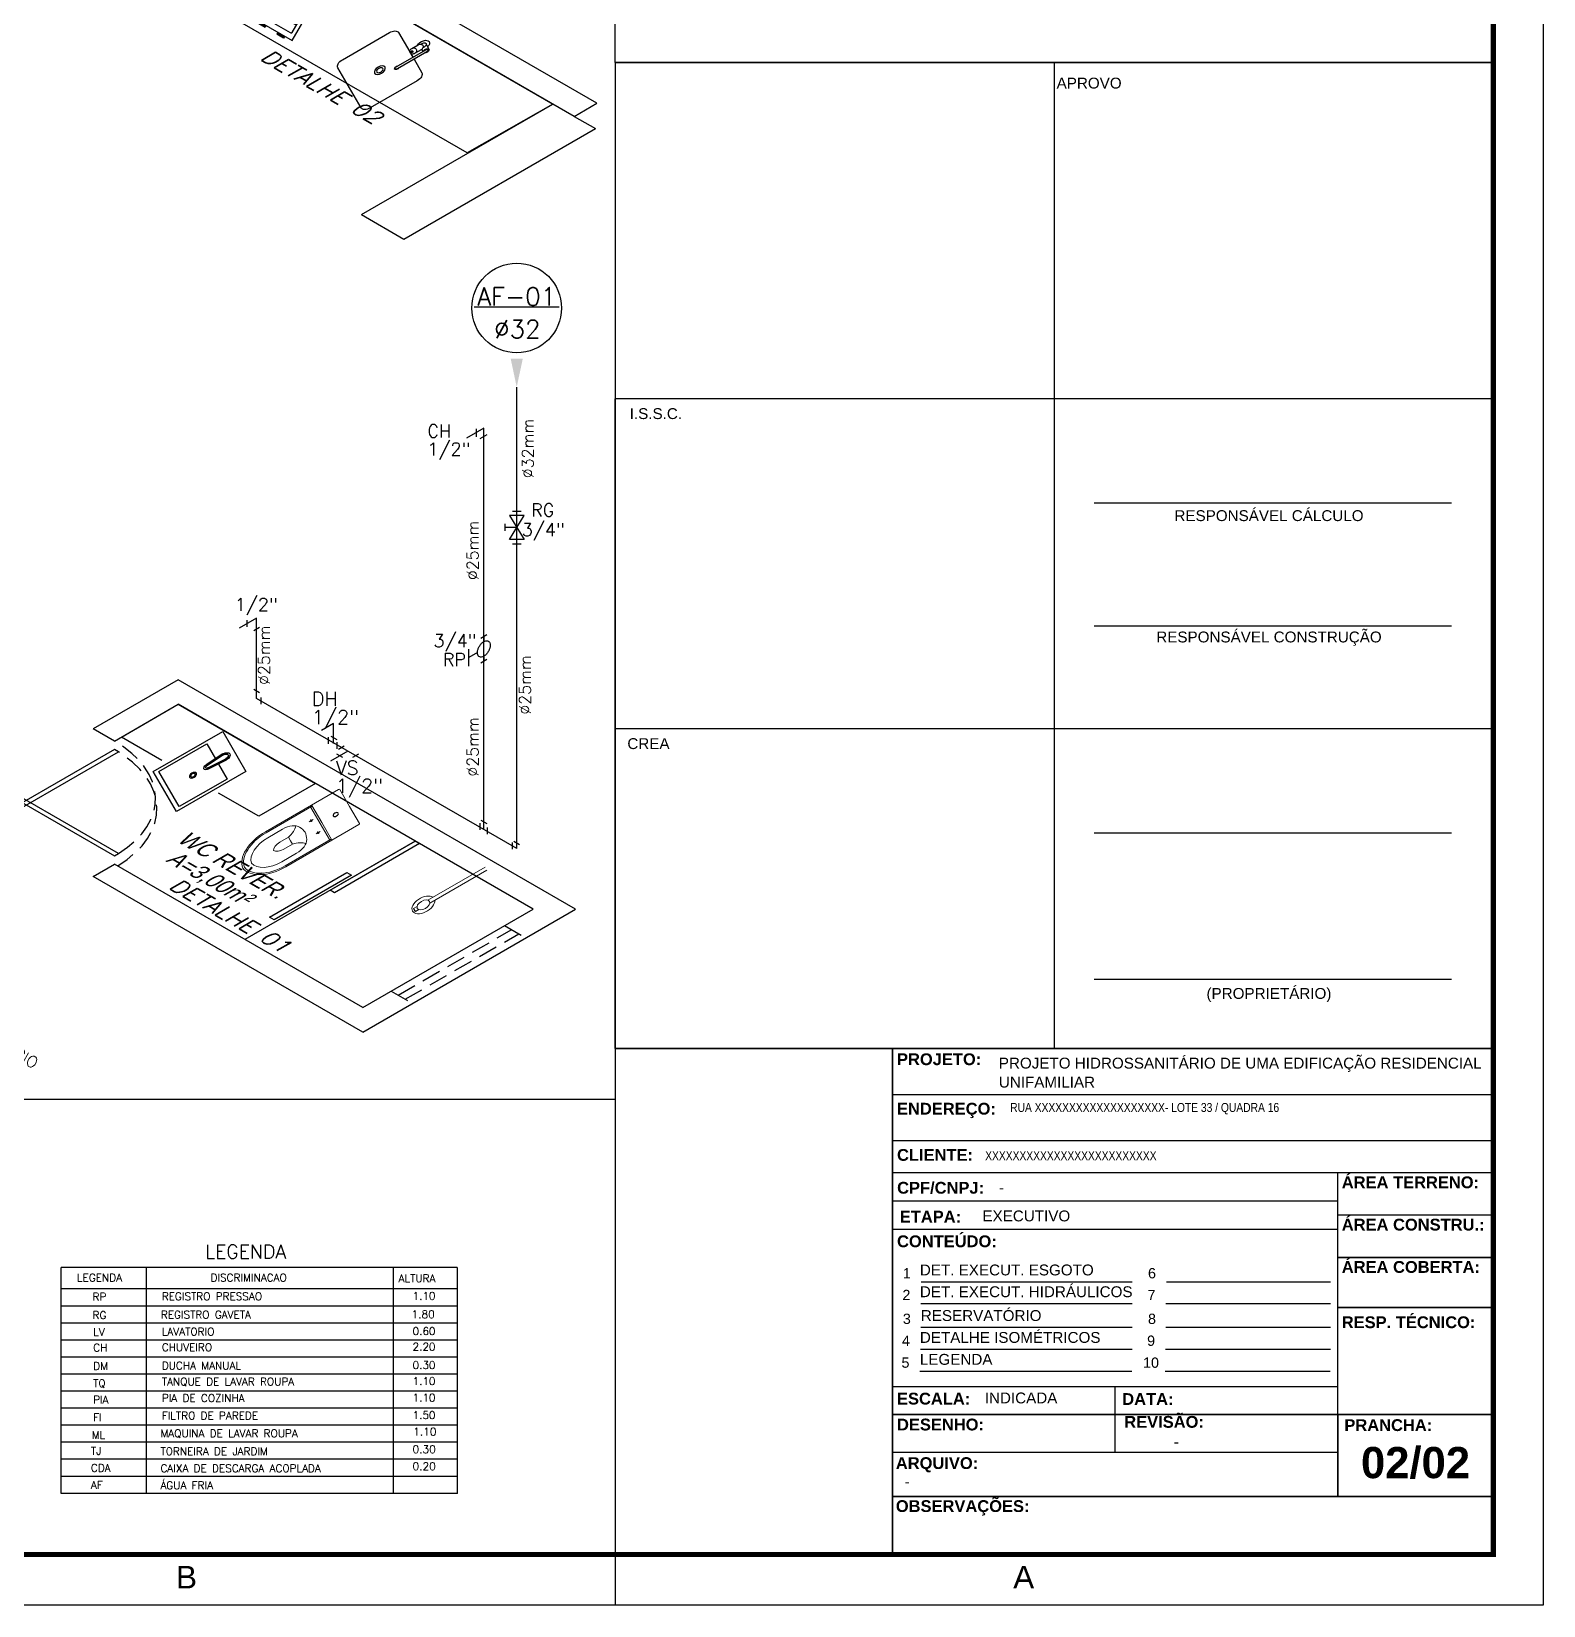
# Model space of a CAD drawing. Header units: millimetres. Extents: x 3923 to 4120, y 744 to 867.
# Drawn here: x 3976.99 to 4007.13, y 743.97 to 775.35 of the extents above; entities that cross this region are included whole.
import ezdxf
from ezdxf.enums import TextEntityAlignment as Align

# ---------------------------------------------------------------- set-up
doc = ezdxf.new("R2010")
doc.units = ezdxf.units.MM
doc.linetypes.add('CONTINU', pattern=[0])
doc.linetypes.add('HIDDEN2', pattern=[0.1875, 0.125, -0.0625])
for name, color, linetype in [('-HIDRO', 8, 'Continuous'), ('a-pem-m', 6, 'Continuous'), ('A-PEN-R', 1, 'Continuous'), ('A-PEN-Y', 2, 'Continuous'), ('AF', 5, 'Continuous'), ('CONEXAO_AG_FRIA', 2, 'Continuous'), ('CONEXÃO_HIDRÁULICA', 2, 'Continuous'), ('Diametro', 2, 'Continuous'), ('E-txt-g', 3, 'Continuous'), ("LINHA - PROJETU'S", 1, 'Continuous'), ('MOB', 251, 'Continuous'), ('P2', 1, 'Continuous'), ("PRANCHA - PROJETU'S", 7, 'Continuous'), ('Prumadas_L', 1, 'Continuous'), ('Prumadas_Q', 3, 'Continuous'), ('Prumadas_T', 2, 'Continuous'), ('TEXT', 2, 'Continuous'), ('TEXTO', 3, 'Continuous')]:
    doc.layers.add(name, color=color, linetype=linetype)
doc.layers.add('E-Lay-9', color=9, linetype='Continuous', lineweight=9)
doc.layers.add('E-Txt-W', color=7, linetype='Continuous', lineweight=20)
doc.styles.add('ARIAL', font='arial.ttf', dxfattribs={"height": 2})
doc.styles.add('F2', font='ARIALN.TTF')
doc.styles.add('HELVET', font='HELVET.SHX')
doc.styles.add('REG60', font='romans.shx', dxfattribs={"width": 0.8, "height": 0.15})
doc.styles.add('REG80', font='romans.shx', dxfattribs={"width": 0.8, "height": 0.2})
doc.styles.add('ROMANS', font='romans__.ttf', dxfattribs={"height": 0.1})

# ---------------------------------------------------------------- blocks, each defined once
blk = doc.blocks.new('ADFSGASDFG')
at = {"layer": "PRANCHA - PROJETU'S", "color": 1}
for p, q in [((360.678, 47.946), (360.678, 107.346)), ((276.578, 47.946), (360.678, 47.946))]:
    blk.add_line(p, q, dxfattribs=at)
at = {"layer": "PRANCHA - PROJETU'S", "color": 4, "const_width": 0.1}
blk.add_lwpolyline([(279.078, 106.346), (359.678, 106.346), (359.678, 48.946), (279.078, 48.946)], close=True, dxfattribs=at)
blk = doc.blocks.new('Fogão03_6')
at = {"layer": 'a-pem-m', "color": 8}
for p, q in [((-0.35, -0.65), (-0.35, 0)), ((-0.35, 0), (0.35, 0)), ((-0.35, 0), (0.35, 0)), ((-0.35, -0.65), (-0.35, 0)), ((-0.33, -0.59), (-0.33, -0.03)), ((-0.33, -0.59), (-0.33, -0.03)), ((-0.32, -0.02), (-0.1467, -0.02)), ((-0.32, -0.02), (-0.1467, -0.02)), ((-0.1367, -0.59), (-0.1367, -0.03)), ((-0.1367, -0.59), (-0.1367, -0.03)), ((-0.0967, -0.59), (-0.0967, -0.03)), ((-0.0967, -0.59), (-0.0967, -0.03)), ((-0.0867, -0.02), (0.0867, -0.02)), ((-0.0867, -0.02), (0.0867, -0.02)), ((0.0967, -0.59), (0.0967, -0.03)), ((0.0967, -0.59), (0.0967, -0.03)), ((0.1367, -0.59), (0.1367, -0.03)), ((0.1367, -0.59), (0.1367, -0.03)), ((0.1467, -0.02), (0.32, -0.02)), ((0.1467, -0.02), (0.32, -0.02)), ((0.33, -0.59), (0.33, -0.03)), ((0.33, -0.59), (0.33, -0.03)), ((0.35, -0.65), (0.35, 0)), ((0.35, -0.65), (0.35, 0)), ((-0.33, -0.1029), (-0.28, -0.1029)), ((-0.33, -0.1029), (-0.28, -0.1029)), ((-0.1867, -0.1029), (-0.1367, -0.1029)), ((-0.1867, -0.1029), (-0.1367, -0.1029)), ((-0.0967, -0.1029), (-0.0467, -0.1029)), ((-0.0967, -0.1029), (-0.0467, -0.1029)), ((0.0467, -0.1029), (0.0967, -0.1029)), ((0.0467, -0.1029), (0.0967, -0.1029)), ((0.1367, -0.1029), (0.1867, -0.1029)), ((0.1367, -0.1029), (0.1867, -0.1029)), ((0.28, -0.1029), (0.33, -0.1029)), ((0.28, -0.1029), (0.33, -0.1029)), ((-0.33, -0.1857), (-0.28, -0.1857)), ((-0.33, -0.1857), (-0.28, -0.1857)), ((-0.1867, -0.1857), (-0.1367, -0.1857)), ((-0.1867, -0.1857), (-0.1367, -0.1857)), ((-0.0967, -0.1857), (-0.0467, -0.1857)), ((-0.0967, -0.1857), (-0.0467, -0.1857)), ((0.0467, -0.1857), (0.0967, -0.1857)), ((0.0467, -0.1857), (0.0967, -0.1857)), ((0.1367, -0.1857), (0.1867, -0.1857)), ((0.1367, -0.1857), (0.1867, -0.1857)), ((0.28, -0.1857), (0.33, -0.1857)), ((0.28, -0.1857), (0.33, -0.1857)), ((-0.33, -0.2686), (-0.1367, -0.2686)), ((-0.33, -0.2686), (-0.1367, -0.2686)), ((-0.0967, -0.2686), (0.0967, -0.2686)), ((-0.0967, -0.2686), (0.0967, -0.2686)), ((0.1367, -0.2686), (0.33, -0.2686)), ((0.1367, -0.2686), (0.33, -0.2686)), ((-0.33, -0.3514), (-0.1367, -0.3514)), ((-0.33, -0.3514), (-0.1367, -0.3514)), ((-0.0967, -0.3514), (0.0967, -0.3514)), ((-0.0967, -0.3514), (0.0967, -0.3514)), ((0.1367, -0.3514), (0.33, -0.3514)), ((0.1367, -0.3514), (0.33, -0.3514)), ((-0.33, -0.4343), (-0.28, -0.4343)), ((-0.33, -0.4343), (-0.28, -0.4343)), ((-0.1867, -0.4343), (-0.1367, -0.4343)), ((-0.1867, -0.4343), (-0.1367, -0.4343)), ((-0.0967, -0.4343), (-0.0467, -0.4343)), ((-0.0967, -0.4343), (-0.0467, -0.4343)), ((0.0467, -0.4343), (0.0967, -0.4343)), ((0.0467, -0.4343), (0.0967, -0.4343)), ((0.1367, -0.4343), (0.1867, -0.4343)), ((0.1367, -0.4343), (0.1867, -0.4343)), ((0.28, -0.4343), (0.33, -0.4343)), ((0.28, -0.4343), (0.33, -0.4343)), ((-0.33, -0.5171), (-0.28, -0.5171)), ((-0.33, -0.5171), (-0.28, -0.5171)), ((-0.1867, -0.5171), (-0.1367, -0.5171)), ((-0.1867, -0.5171), (-0.1367, -0.5171)), ((-0.0967, -0.5171), (-0.0467, -0.5171)), ((-0.0967, -0.5171), (-0.0467, -0.5171)), ((0.0467, -0.5171), (0.0967, -0.5171)), ((0.0467, -0.5171), (0.0967, -0.5171)), ((0.1367, -0.5171), (0.1867, -0.5171)), ((0.1367, -0.5171), (0.1867, -0.5171)), ((0.28, -0.5171), (0.33, -0.5171)), ((0.28, -0.5171), (0.33, -0.5171)), ((-0.32, -0.6), (-0.1467, -0.6)), ((-0.32, -0.6), (-0.1467, -0.6)), ((-0.0867, -0.6), (0.0867, -0.6)), ((-0.0867, -0.6), (0.0867, -0.6)), ((0.1467, -0.6), (0.32, -0.6)), ((0.1467, -0.6), (0.32, -0.6)), ((-0.35, -0.65), (0.35, -0.65)), ((-0.35, -0.65), (0.35, -0.65)), ((-0.3068, -0.65), (-0.3068, -0.67)), ((-0.3068, -0.65), (-0.3068, -0.67)), ((-0.2669, -0.66), (-0.3068, -0.66)), ((-0.2669, -0.66), (-0.3068, -0.66)), ((-0.2669, -0.67), (-0.3068, -0.67)), ((-0.2669, -0.67), (-0.3068, -0.67)), ((-0.2669, -0.65), (-0.2669, -0.67)), ((-0.2669, -0.65), (-0.2669, -0.67)), ((-0.1998, -0.65), (-0.1998, -0.67)), ((-0.1998, -0.65), (-0.1998, -0.67)), ((-0.1599, -0.66), (-0.1998, -0.66)), ((-0.1599, -0.66), (-0.1998, -0.66)), ((-0.1599, -0.67), (-0.1998, -0.67)), ((-0.1599, -0.67), (-0.1998, -0.67)), ((-0.1599, -0.65), (-0.1599, -0.67)), ((-0.1599, -0.65), (-0.1599, -0.67)), ((-0.0734, -0.65), (-0.0734, -0.67)), ((-0.0734, -0.65), (-0.0734, -0.67)), ((-0.0335, -0.66), (-0.0734, -0.66)), ((-0.0335, -0.66), (-0.0734, -0.66)), ((-0.0335, -0.67), (-0.0734, -0.67)), ((-0.0335, -0.67), (-0.0734, -0.67)), ((-0.0335, -0.65), (-0.0335, -0.67)), ((-0.0335, -0.65), (-0.0335, -0.67)), ((0.0335, -0.65), (0.0335, -0.67)), ((0.0335, -0.65), (0.0335, -0.67)), ((0.0734, -0.66), (0.0335, -0.66)), ((0.0734, -0.66), (0.0335, -0.66)), ((0.0734, -0.67), (0.0335, -0.67)), ((0.0734, -0.67), (0.0335, -0.67)), ((0.0734, -0.65), (0.0734, -0.67)), ((0.0734, -0.65), (0.0734, -0.67)), ((0.1599, -0.65), (0.1599, -0.67)), ((0.1599, -0.65), (0.1599, -0.67)), ((0.1998, -0.66), (0.1599, -0.66)), ((0.1998, -0.66), (0.1599, -0.66)), ((0.1998, -0.67), (0.1599, -0.67)), ((0.1998, -0.67), (0.1599, -0.67)), ((0.1998, -0.65), (0.1998, -0.67)), ((0.1998, -0.65), (0.1998, -0.67)), ((0.2669, -0.65), (0.2669, -0.67)), ((0.2669, -0.65), (0.2669, -0.67)), ((0.3067, -0.66), (0.2669, -0.66)), ((0.3067, -0.66), (0.2669, -0.66)), ((0.3067, -0.67), (0.2669, -0.67)), ((0.3067, -0.67), (0.2669, -0.67)), ((0.3067, -0.65), (0.3067, -0.67)), ((0.3067, -0.65), (0.3067, -0.67))]:
    blk.add_line(p, q, dxfattribs=at)
for centre, radius in [((-0.2333, -0.1443), 0.0341), ((-0.2333, -0.1443), 0.0341), ((-0.2333, -0.1443), 0.02), ((-0.2333, -0.1443), 0.02), ((0, -0.1443), 0.0341), ((0, -0.1443), 0.0341), ((0, -0.1443), 0.02), ((0, -0.1443), 0.02), ((0.2333, -0.1443), 0.0341), ((0.2333, -0.1443), 0.0341), ((0.2333, -0.1443), 0.02), ((0.2333, -0.1443), 0.02), ((-0.2333, -0.4757), 0.0341), ((-0.2333, -0.4757), 0.0341), ((-0.2333, -0.4757), 0.02), ((-0.2333, -0.4757), 0.02), ((0, -0.4757), 0.0341), ((0, -0.4757), 0.0341), ((0, -0.4757), 0.02), ((0, -0.4757), 0.02), ((0.2333, -0.4757), 0.0341), ((0.2333, -0.4757), 0.0341), ((0.2333, -0.4757), 0.02), ((0.2333, -0.4757), 0.02)]:
    blk.add_circle(centre, radius, dxfattribs=at)
for centre, start, end in [((-0.32, -0.03), 89.99946, 179.99964), ((-0.32, -0.03), 89.99946, 179.99964), ((-0.1467, -0.03), 359.99964, 89.99946), ((-0.1467, -0.03), 359.99964, 89.99946), ((-0.0867, -0.03), 89.99946, 179.99964), ((-0.0867, -0.03), 89.99946, 179.99964), ((0.0867, -0.03), 359.99964, 89.99946), ((0.0867, -0.03), 359.99964, 89.99946), ((0.1467, -0.03), 89.99946, 179.99964), ((0.1467, -0.03), 89.99946, 179.99964), ((0.32, -0.03), 359.99964, 89.99946), ((0.32, -0.03), 359.99964, 89.99946), ((-0.32, -0.59), 179.99964, 269.99946), ((-0.32, -0.59), 179.99964, 269.99946), ((-0.1467, -0.59), 269.99946, 359.99964), ((-0.1467, -0.59), 269.99946, 359.99964), ((-0.0867, -0.59), 179.99964, 269.99946), ((-0.0867, -0.59), 179.99964, 269.99946), ((0.0867, -0.59), 269.99946, 359.99964), ((0.0867, -0.59), 269.99946, 359.99964), ((0.1467, -0.59), 179.99964, 269.99946), ((0.1467, -0.59), 179.99964, 269.99946), ((0.32, -0.59), 269.99946, 359.99964), ((0.32, -0.59), 269.99946, 359.99964)]:
    blk.add_arc(centre, 0.01, start, end, dxfattribs=at)
blk = doc.blocks.new('Cuba coz')
at = {"color": 8}
blk.add_line((7.5, -4.5), (7.5, -2.41), dxfattribs=at)
for points in [[(13.41, -6.5), (13.41, -20, 0.414214), (17.41, -24), (44.41, -24, 0.414214), (48.41, -20), (48.41, 20, 0.414214), (44.41, 24), (17.41, 24, 0.414214), (13.41, 20), (13.41, 0.74)], [(6.7, 1.75), (6, 1.75, 0.546464), (4.41, -0.73, -0.10784), (4.5, -1.15), (4.5, -5.5)], [(11.72, 2.5), (7.96, 2.5, 0.133256), (7.32, 2.33, 0.106756), (6.71, 1.77, 0.082828), (6.34, 0.99, 0.071352), (6.19, 0, 0.071352), (6.34, -0.99, 0.082828), (6.71, -1.77, 0.106756), (7.32, -2.33, 0.133256), (7.96, -2.5), (11.72, -2.5)], [(4.41, -0.73, 0.293273), (6, -1.75), (6.7, -1.75)], [(13.41, -1), (13.41, -4.5, 0.414214)]]:
    blk.add_lwpolyline(points, format="xyb", dxfattribs=at)
for points in [[(11.72, -2.5, 0.133256), (12.36, -2.33, 0.106756), (12.97, -1.77, 0.082828), (13.35, -0.99, 0.071352), (13.49, 0, 0.071352), (13.35, 0.99, 0.082828), (12.97, 1.77, 0.106756), (12.36, 2.33, 0.133256), (11.72, 2.5, 0.133256), (11.08, 2.33, 0.106756), (10.47, 1.77, 0.082828), (10.1, 0.99, 0.071352), (9.95, 0, 0.071352), (10.1, -0.99, 0.082828), (10.47, -1.77, 0.106756), (11.08, -2.33, 0.133256)], [(12.47, 0.75, 0.133256), (12.28, 0.7, 0.106756), (12.1, 0.53, 0.082828), (11.98, 0.3, 0.071352), (11.94, 0, 0.071352), (11.98, -0.3, 0.082828), (12.1, -0.53, 0.106756), (12.28, -0.7, 0.133256), (12.47, -0.75, 0.133256), (12.66, -0.7, 0.106756), (12.85, -0.53, 0.082828), (12.96, -0.3, 0.071352), (13, 0, 0.071352), (12.96, 0.3, 0.082828), (12.85, 0.53, 0.106756), (12.66, 0.7, 0.133256)], [(6, -6.5), (23, -6.5, 1), (23, -4.5), (6, -4.5, 1)]]:
    blk.add_lwpolyline(points, format="xyb", close=True, dxfattribs=at)
for radius in [3, 1.75]:
    blk.add_circle((30.91, 0), radius, dxfattribs=at)
for centre, radius, start, end in [((6, 0), 3.5, 45.58469, 244.62307), ((6, -5.5), 1.5, 41.81031, 318.18969), ((6, 0), 3.5, 295.37693, 314.41531), ((23, -5.5), 1.25, 233.1301, 126.8699)]:
    blk.add_arc(centre, radius, start, end, dxfattribs=at)
blk = doc.blocks.new('cozinha')
at = {"layer": '-HIDRO', "linetype": 'Continuous'}
for p, q in [((-1.3625, 0.3774), (-0.4377, 1.3021)), ((1.4361, -0.5717), (-0.4377, 1.3021)), ((-1.2564, 0.2713), (-0.4448, 1.0829)), ((1.323, -0.6849), (-0.4448, 1.0829)), ((0.2623, -1.5334), (1.2169, -0.5788)), ((1.323, -0.6849), (1.4361, -0.5717)), ((1.323, -0.6849), (1.429, -0.7909)), ((0.4744, -1.7455), (1.429, -0.7909)), ((0.2623, -1.5334), (0.4744, -1.7455))]:
    blk.add_line(p, q, dxfattribs=at)
at = {"layer": '-HIDRO', "linetype": 'CONTINU'}
blk.add_lwpolyline([(0.7901, -1.0005), (-0.3741, 0.1637), (0.0502, 0.5879), (1.2169, -0.5788)], close=True, dxfattribs=at)
at = {"layer": '-HIDRO', "linetype": 'Continuous', "rotation": 315}
blk.add_blockref('Fogão03_6', (-0.1973, 0.8354), dxfattribs=at)
at = {"layer": '-HIDRO', "xscale": -0.01000000000021828, "yscale": 0.01000000000021828, "zscale": 0.01, "rotation": 45}
blk.add_blockref('Cuba coz', (0.6219, -0.0193, -6.3346), dxfattribs=at)
at = {"layer": 'Diametro', "style": 'ROMANS'}
blk.add_text('DETALHE 02', height=0.1, rotation=315.15393, dxfattribs=at).set_placement((0.0378, -0.4747), align=Align.CENTER)
blk = doc.blocks.new('TXT-AMB75')
at = {"layer": 'E-txt-g', "style": 'REG80', "width": 0.8, "flags": 8}
blk.add_attdef('TXT', text='', height=0.2, dxfattribs=at).set_placement((0.005, 0.296), align=Align.CENTER)
at = {"layer": 'E-Txt-W', "style": 'REG60', "width": 0.8, "flags": 8}
blk.add_attdef('TXT', text='', height=0.15, dxfattribs=at).set_placement((0.005, 0.027), align=Align.CENTER)
blk = doc.blocks.new('vaso-s')
at = {"color": 8}
for start, end in [(0, 180), (180, 0)]:
    blk.add_arc((0.08, 0), 0.0143, start, end, dxfattribs=at)
at = {"layer": 'E-Lay-9', "color": 8}
for p, q in [((0, 0.17), (0, 0)), ((0.4256, 0.175), (0.005, 0.175)), ((0.16, 0.17), (0.16, 0.17)), ((0.16, 0.17), (0.16, 0)), ((0.4256, 0.165), (0.165, 0.165)), ((0.17, 0), (0.17, 0.16)), ((0.4306, 0.12), (0.3459, 0.12)), ((0.2134, 0.06), (0.1891, 0.06)), ((0.2013, 0.0479), (0.2013, 0.0722)), ((0.3406, 0.035), (0.3406, 0)), ((0.3906, 0.035), (0.3406, 0.035)), ((0, -0.17), (0, 0)), ((0.16, -0.17), (0.16, 0)), ((0.17, 0), (0.17, -0.1601)), ((0.2134, -0.06), (0.1891, -0.06)), ((0.2013, -0.0479), (0.2013, -0.0722)), ((0.3406, -0.035), (0.3406, 0)), ((0.3906, -0.035), (0.3406, -0.035)), ((0.4306, -0.12), (0.3459, -0.12)), ((0.4256, -0.175), (0.005, -0.175)), ((0.16, -0.17), (0.16, -0.17)), ((0.4256, -0.165), (0.165, -0.165))]:
    blk.add_line(p, q, dxfattribs=at)
for centre in [(0.2013, 0.06), (0.2013, -0.06)]:
    blk.add_circle(centre, 0.005, dxfattribs=at)
for centre, radius, start, end in [((0.005, 0.17), 0.005, 90, 180), ((0.155, 0.17), 0.005, 0, 90), ((0.165, 0.17), 0.00495, 180, 270), ((0.165, 0.16), 0.00495, 0, 90), ((0.4256, -0.015), 0.19, 4.52806, 90), ((0.4256, -0.015), 0.18, 4.78019, 90), ((0.3459, 0.0375), 0.0825, 90, 163.03545), ((0.3754, 0.1358), 0.1066, 206.93947, 250.96472), ((0.4306, -0.015), 0.135, 6.37937, 90), ((0.518, -0.015), 0.2624, 163.03545, 176.7233), ((0.3906, -0.015), 0.05, 17.4576, 90), ((0.518, 0.015), 0.2624, 183.2767, 196.96455), ((0.3459, -0.0375), 0.0825, 196.96455, 270), ((0.3754, -0.1358), 0.1066, 109.03528, 153.06053), ((0.3906, 0.015), 0.05, 270, 342.5424), ((0.4256, 0.015), 0.19, 270, 355.47194), ((0.4256, 0.015), 0.18, 270, 355.21981), ((0.4306, 0.015), 0.135, 270, 353.62063), ((0.005, -0.17), 0.005, 180, 270), ((0.155, -0.17), 0.005, 270, 0), ((0.165, -0.17), 0.00495, 90, 180), ((0.165, -0.1601), 0.00495, 270, 0)]:
    blk.add_arc(centre, radius, start, end, dxfattribs=at)
blk = doc.blocks.new('Chuveiro')
at = {"layer": 'E-Lay-9', "color": 8}
for p, q in [((-0.0311, 0.0156), (-0.3604, 0.0156)), ((0.0509, 0.0156), (0.0311, 0.0156)), ((0.0509, 0.0156), (0.0509, -0.0156)), ((-0.0311, -0.0156), (-0.3604, -0.0156)), ((0.0509, -0.0156), (0.0311, -0.0156))]:
    blk.add_line(p, q, dxfattribs=at)
blk.add_circle((0, 0), 0.0348, dxfattribs=at)
for centre, radius, start, end in [((0, 0), 0.0624, 194.4775, 165.5225), ((0.0093, 0), 0.0444, 339.42663, 20.57337)]:
    blk.add_arc(centre, radius, start, end, dxfattribs=at)
blk = doc.blocks.new('CUBA QUADRADA-flat-4-flat-1')
at = {"layer": 'MOB'}
blk.add_lwpolyline([(0, -0.2), (0.4, -0.2), (0.4, 0.2), (0, 0.2)], close=True, dxfattribs=at)
blk.add_lwpolyline([(0.1, -0.0255), (0.1, -0.175), (0.375, -0.175), (0.375, 0.175), (0.1, 0.175), (0.1, 0.0255)], dxfattribs=at)
for points in [[(0.155, -0.02), (0.055, -0.03, -1), (0.055, 0.03), (0.155, 0.02, -1)], [(0.155, -0.01), (0.055, -0.02, -1), (0.055, 0.02), (0.155, 0.01, -1)]]:
    blk.add_lwpolyline(points, format="xyb", close=True, dxfattribs=at)
for radius in [0.02, 0.0125]:
    blk.add_circle((0.2375, 0), radius, dxfattribs=at)
blk = doc.blocks.new('WC REVERSIVEL')
at = {"layer": '-HIDRO', "linetype": 'Continuous'}
for p, q in [((-0.7092, 1.6476), (-1.1335, 1.2234)), ((1.2707, -0.3323), (-0.7092, 1.6476)), ((-1.0274, 1.1173), (-0.7092, 1.4355)), ((1.0586, -0.3323), (-0.7092, 1.4355)), ((-1.0274, 1.1173), (-1.1335, 1.2234)), ((-1.6284, 0.7284), (-1.7696, 0.5867)), ((-1.5224, 0.6223), (-1.6284, 0.7284)), ((-1.6284, 0.4456), (-1.7696, 0.5867)), ((-1.6284, 0.4456), (-1.5224, 0.5516)), ((-1.5577, 0.587), (-1.5224, 0.6223)), ((-1.5577, 0.587), (-1.5224, 0.6223)), ((-1.5224, 0.5516), (-1.5577, 0.587)), ((-1.1335, -0.0494), (-1.0274, 0.0567)), ((-1.1335, -0.0494), (-1.0274, 0.0567)), ((0.21, -1.1808), (-1.0274, 0.0567)), ((0.21, -1.3929), (-1.1335, -0.0494)), ((0.21, -1.1808), (1.0586, -0.3323)), ((0.21, -1.3929), (1.2707, -0.3323))]:
    blk.add_line(p, q, dxfattribs=at)
at = {"layer": '-HIDRO'}
blk.add_line((0.4717, 0.2546), (-0.3769, -0.5939), dxfattribs=at)
at = {"layer": '-HIDRO', "linetype": 'HIDDEN2'}
for p, q in [((0.3868, -1.0747), (0.9525, -0.509)), ((0.4222, -1.1101), (0.9878, -0.5444)), ((0.9171, -0.4737), (1.0232, -0.5797)), ((0.3514, -1.0394), (0.4575, -1.1454))]:
    blk.add_line(p, q, dxfattribs=at)
at = {"layer": '-HIDRO'}
blk.add_lwpolyline([(-0.7907, 0.9513), (-0.9921, 1.1527), (-0.7092, 1.4355), (-0.0253, 0.7516), (-0.3082, 0.4688), (-0.5079, 0.6685)], dxfattribs=at)
for points in [[(-1.5224, 0.5516), (-1.5012, 0.5304), (-1.0062, 1.0254), (-1.0274, 1.0466)], [(-1.5224, 0.6223), (-1.0274, 0.1274), (-1.0062, 0.1486), (-1.5012, 0.6436)], [(0.4717, 0.2546), (0.4933, 0.233), (0.0691, -0.1913), (0.0474, -0.1696)], [(0.1305, -0.0169), (0.1535, -0.0399), (-0.2321, -0.4255), (-0.2551, -0.4026)]]:
    blk.add_lwpolyline(points, close=True, dxfattribs=at)
at = {"layer": '-HIDRO', "linetype": 'HIDDEN2'}
for centre, radius, start in [((-1.5229, 0.6219), 0.7007, 317.5089), ((-1.539, 0.535), 0.7235, 316.85774)]:
    blk.add_arc(centre, radius, start, 45, dxfattribs=at)
at = {"layer": '-HIDRO', "xscale": -1, "rotation": 45}
blk.add_blockref('CUBA QUADRADA-flat-4-flat-1', (-0.4301, 1.0291), dxfattribs=at)
at = {"layer": '-HIDRO', "rotation": 225}
for name, p in [('vaso-s', (0.1447, 0.5534)), ('Chuveiro', (0.5121, -0.2955))]:
    blk.add_blockref(name, p, dxfattribs=at)
at = {"layer": '-HIDRO'}
ref = blk.add_blockref('TXT-AMB75', (-0.6239, -0.1483), dxfattribs=dict(at, xscale=0.7290000000000001, yscale=0.7290000000000001, zscale=0.7290000000000001, rotation=315))
ref.add_attrib('TXT', 'WC REVER.', dxfattribs={"layer": 'E-txt-g', "color": 2, "height": 0.11, "rotation": 315, "style": 'F2'}).set_placement((-0.4682, 0.0017), align=Align.CENTER)
ref.add_attrib('TXT', 'A=3,00m²', dxfattribs={"layer": 'E-Txt-W', "height": 0.11, "rotation": 315, "style": 'F2'}).set_placement((-0.581, -0.1111), align=Align.CENTER)
at = {"layer": 'Diametro', "style": 'ROMANS'}
blk.add_text('DETALHE 01', height=0.1, rotation=315.15393, dxfattribs=at).set_placement((-0.476, -0.433), align=Align.CENTER)
blk = doc.blocks.new('*U844', base_point=(2541.5, 289.3))
for p, q in [((2535.8, 298.7), (2547.3, 280)), ((2535.8, 280), (2547.3, 298.7)), ((2547.3, 298.7), (2535.8, 298.7)), ((2538.2, 302), (2544.9, 302)), ((2541.5, 289.3), (2532.6, 289.3)), ((2547.3, 280), (2535.8, 280)), ((2538.2, 276.7), (2544.9, 276.7))]:
    blk.add_line(p, q)
at = {"linetype": 'Continuous'}
blk.add_line((2532.6, 286.6), (2532.6, 292.1), dxfattribs=at)
blk = doc.blocks.new('*U845', base_point=(2541.5, 283.9))
for p, q in [((2535.4, 277.1), (2535.4, 283.8)), ((2538.6, 275.6), (2544.4, 278.9))]:
    blk.add_line(p, q)
blk = doc.blocks.new('ADH_CXI_RG_A')
for p, q in [((0.0195, 0.0667), (-0.0195, 0.0892)), ((0, 0.078), (0, 0.046)), ((-0.0195, -0.0667), (0.0195, -0.0892)), ((0, -0.046), (0, -0.078)), ((0.0398, -0.023), (0.0937, -0.0541)), ((0.0937, -0.1066), (0.0937, -0.0016))]:
    blk.add_line(p, q)
blk.add_lwpolyline([(0.0398, -0.023, 0.064782), (0.0374, -0.0059, 0.052885), (0.0305, 0.0119, 0.05077), (0.0199, 0.0283, 0.057376), (0.0069, 0.0413, 0.075912), (-0.0069, 0.0493, 0.111921), (-0.0199, 0.0513, 0.1493), (-0.0305, 0.0472, 0.133827), (-0.0374, 0.0373, 0.091621), (-0.0398, 0.023, 0.064782), (-0.0374, 0.0059, 0.052885), (-0.0305, -0.0119, 0.05077), (-0.0199, -0.0283, 0.057376), (-0.0069, -0.0413, 0.075912), (0.0069, -0.0493, 0.111921), (0.0199, -0.0513, 0.1493), (0.0305, -0.0472, 0.133827), (0.0374, -0.0373, 0.091621), (0.0398, -0.023)], format="xyb", close=True)

msp = doc.modelspace()

# ---------------------------------------------------------------- linework, layer by layer
at = {"color": 4}
msp.add_line((4006.129, 754.87), (4006.129, 774.604), dxfattribs=at)
for p, q in [((3977.586, 746.205), (3977.586, 750.706)), ((3985.48, 750.706), (3977.586, 750.706)), ((3979.284, 746.205), (3979.284, 750.706)), ((3984.205, 746.205), (3984.205, 750.706)), ((3985.482, 746.205), (3985.482, 750.706)), ((3985.48, 750.281), (3977.586, 750.281)), ((3985.48, 749.941), (3977.586, 749.941)), ((3985.48, 749.602), (3977.586, 749.602)), ((3985.48, 749.262), (3977.586, 749.262)), ((3984.503, 749.262), (3977.586, 749.262)), ((3985.48, 748.923), (3977.586, 748.923)), ((3985.48, 748.583), (3977.586, 748.583)), ((3985.48, 748.243), (3977.586, 748.243)), ((3985.464, 747.904), (3977.586, 747.904)), ((3985.48, 747.564), (3977.586, 747.564)), ((3985.48, 747.224), (3977.586, 747.224)), ((3985.482, 746.885), (3977.586, 746.885)), ((3985.482, 746.545), (3977.586, 746.545)), ((3985.482, 746.205), (3977.586, 746.205))]:
    msp.add_line(p, q)
at = {"layer": 'A-PEN-R'}
for p, q in [((3988.629, 774.728), (3988.629, 802.386)), ((3938.444, 754.064), (3988.629, 754.064))]:
    msp.add_line(p, q, dxfattribs=at)
at = {"layer": 'A-PEN-Y'}
for p, q in [((3989.38, 774.728), (4006.129, 774.728)), ((3981.422, 762.238), (3981.538, 762.171)), ((3981.562, 762.071), (3981.562, 761.938)), ((3982.905, 761.281), (3982.905, 761.148)), ((3982.96, 761.3), (3983.076, 761.233)), ((3983.082, 761.179), (3983.082, 761.045)), ((3983.196, 760.877), (3983.081, 760.944)), ((3983.113, 761.043), (3983.228, 761.109)), ((3983.398, 760.878), (3983.514, 760.945)), ((3985.95, 759.624), (3986.066, 759.557)), ((3985.932, 759.564), (3985.932, 759.43)), ((3986.074, 759.482), (3986.074, 759.349)), ((3986.573, 759.178), (3986.573, 759.045)), ((3986.607, 759.205), (3986.722, 759.139))]:
    msp.add_line(p, q, dxfattribs=at)
at = {"layer": 'AF'}
for p, q in [((3986.664, 759.059), (3986.664, 768.259)), ((3986.008, 767.438), (3985.661, 767.238)), ((3986.008, 759.438), (3986.008, 767.438)), ((3981.48, 763.652), (3981.133, 763.452)), ((3981.48, 762.052), (3981.48, 763.652)), ((3986.664, 759.059), (3981.48, 762.052)), ((3983.015, 761.551), (3982.773, 761.411)), ((3983.015, 761.151), (3983.015, 761.551)), ((3983.298, 761.003), (3982.952, 760.803))]:
    msp.add_line(p, q, dxfattribs=at)
at = {"layer": 'CONEXÃO_HIDRÁULICA'}
for p, q in [((3981.292, 763.481), (3981.292, 763.61)), ((3981.424, 763.404), (3981.536, 763.469))]:
    msp.add_line(p, q, dxfattribs=at)
at = {"layer": 'E-txt-g'}
for p, q in [((4005.296, 765.941), (3998.17, 765.941)), ((4005.296, 763.492), (3998.17, 763.492)), ((4005.296, 759.363), (3998.17, 759.363)), ((4005.296, 756.448), (3998.17, 756.448))]:
    msp.add_line(p, q, dxfattribs=at)
at = {"layer": "LINHA - PROJETU'S", "color": 1}
msp.add_line((3988.629, 755.074), (3988.629, 768.026), dxfattribs=at)
at = {"layer": "LINHA - PROJETU'S", "color": 1, "const_width": 0.03}
for points in [[(3988.629, 755.074), (3988.629, 774.728), (4006.176, 774.728)], [(3997.379, 755.074), (3997.379, 774.728)], [(4006.129, 768.026), (3988.629, 768.026)], [(4006.129, 761.448), (3988.629, 761.448)], [(4006.129, 755.074), (3988.629, 755.074), (3988.629, 743.986)], [(3994.154, 744.986), (3994.154, 755.074)], [(3994.154, 754.155), (4006.129, 754.155)], [(3994.154, 754.155), (4006.129, 754.155)], [(3994.154, 753.237), (4006.129, 753.237)], [(3994.154, 752.598), (4006.129, 752.598)], [(3994.154, 752.598), (4006.129, 752.598)], [(3994.154, 752.598), (4006.129, 752.598)], [(4003.027, 752.598), (4003.027, 746.156)], [(4003.027, 752.034), (3994.154, 752.034)], [(3994.154, 752.034), (4003.027, 752.034)], [(4006.129, 751.756), (4003.027, 751.756)], [(3994.154, 751.47), (4003.027, 751.47)], [(4003.027, 750.911), (4006.129, 750.911)], [(4006.129, 749.911), (4003.027, 749.911)], [(4003.027, 748.333), (3994.154, 748.333)], [(3998.59, 748.333), (3998.59, 747.025)], [(3994.154, 747.778), (4006.129, 747.778)], [(4003.027, 747.025), (3998.59, 747.025), (3998.59, 747.778)], [(4003.027, 747.778), (4003.027, 747.025)], [(3998.59, 747.025), (3994.154, 747.025)], [(4006.129, 746.145), (3994.154, 746.145)]]:
    msp.add_lwpolyline(points, dxfattribs=at)
at = {"layer": "LINHA - PROJETU'S", "color": 1}
for points in [[(3994.154, 755.074), (3994.154, 744.986)], [(4003.027, 747.778), (4003.027, 746.156)]]:
    msp.add_lwpolyline(points, dxfattribs=at)
at = {"layer": 'P2'}
msp.add_line((4006.129, 755.074), (3988.629, 755.074), dxfattribs=at)
at = {"layer": "PRANCHA - PROJETU'S", "color": 1}
for p, q in [((3988.629, 755.074), (3988.629, 744.986)), ((3998.59, 747.778), (3998.59, 748.204)), ((3994.154, 746.145), (4006.129, 746.145))]:
    msp.add_line(p, q, dxfattribs=at)
at = {"layer": "PRANCHA - PROJETU'S"}
for p, q in [((4006.129, 755.074), (4006.129, 744.986)), ((3988.629, 744.986), (4006.129, 744.986)), ((3988.629, 744.986), (4006.129, 744.986)), ((3988.629, 744.986), (4006.129, 744.986)), ((3990.401, 744.986), (4006.129, 744.986)), ((3994.966, 744.986), (4005.804, 744.986)), ((3994.966, 744.986), (4006.129, 744.986))]:
    msp.add_line(p, q, dxfattribs=at)
at = {"layer": "PRANCHA - PROJETU'S", "color": 6}
for p, q in [((3994.727, 750.425), (3998.932, 750.425)), ((3999.613, 750.425), (4002.507, 750.425)), ((3999.613, 750.425), (4002.884, 750.425)), ((3994.718, 749.991), (3998.932, 749.991)), ((3999.604, 749.991), (4002.884, 749.991)), ((3994.718, 749.516), (3998.932, 749.516)), ((3999.604, 749.516), (4002.884, 749.516)), ((3994.709, 749.08), (3998.932, 749.08)), ((3994.709, 749.08), (3998.932, 749.08)), ((3999.595, 749.08), (4002.884, 749.08)), ((3999.595, 749.08), (4002.884, 749.08)), ((3994.7, 748.643), (3998.923, 748.643)), ((3994.7, 748.643), (3998.923, 748.643)), ((3999.586, 748.643), (4002.875, 748.643)), ((3999.586, 748.643), (4002.875, 748.643))]:
    msp.add_line(p, q, dxfattribs=at)
at = {"layer": "PRANCHA - PROJETU'S", "color": 1}
for points in [[(4006.129, 755.074), (3988.629, 755.074), (3988.629, 744.986)], [(3994.154, 747.43), (3994.154, 755.074)], [(4003.027, 746.156), (4003.027, 752.598)], [(4003.027, 750.911), (4006.129, 750.911)], [(4003.027, 749.911), (4006.129, 749.911)], [(4006.129, 748.204), (4006.169, 748.204)], [(3994.154, 747.778), (4006.129, 747.778)], [(3998.59, 747.025), (3998.59, 747.778)], [(3994.154, 744.986), (3994.154, 747.43)], [(4003.027, 747.43), (4003.027, 747.432)], [(3994.154, 747.025), (4003.027, 747.025)]]:
    msp.add_lwpolyline(points, dxfattribs=at)
at = {"layer": 'Prumadas_L'}
msp.add_line((3985.816, 769.857), (3987.513, 769.857), dxfattribs=at)
msp.add_solid([(3986.664, 768.259), (3986.544, 768.822), (3986.785, 768.822)], dxfattribs=at)
at = {"layer": 'Prumadas_Q'}
msp.add_circle((3986.664, 769.834), 0.893, dxfattribs=at)

# ---------------------------------------------------------------- block references
at = {"layer": 'AF', "xscale": 4, "yscale": 2.3094, "zscale": 4}
for name, p in [('cozinha', (3982.519, 775.236)), ('WC REVERSIVEL', (3982.755, 758.619))]:
    msp.add_blockref(name, p, dxfattribs=at)
at = {"layer": 'CONEXAO_AG_FRIA'}
for name, p, xscale, yscale, zscale in [('*U845', (3986.008, 767.43), 0.02400000000125146, 0.02399999999988722, 2.4), ('*U844', (3986.664, 765.459), 0.02560000000084983, 0.02559999999994034, 2.56)]:
    msp.add_blockref(name, p, dxfattribs=dict(at, xscale=xscale, yscale=yscale, zscale=zscale))
at = {"layer": 'CONEXÃO_HIDRÁULICA', "xscale": -3.200000000000728, "yscale": 3.199999999999818, "zscale": 3.2}
msp.add_blockref('ADH_CXI_RG_A', (3986.008, 763.038), dxfattribs=at)
at = {"layer": "PRANCHA - PROJETU'S", "color": 1}
msp.add_blockref('ADFSGASDFG', (3646.451, 696.04), dxfattribs=at)

# ---------------------------------------------------------------- texts
at = {"color": 3, "style": 'ROMANS'}
for s, height, p in [('LEGENDA', 0.1528, (3977.9, 750.582)), ('DISCRIMINACAO', 0.15284, (3980.561, 750.582)), ('ALTURA', 0.1528, (3984.31, 750.567)), ('RP ', 0.1528, (3978.21, 750.201)), ('REGISTRO PRESSAO', 0.15284, (3979.59, 750.21)), ('1.10', 0.1528, (3984.588, 750.219)), ('RG', 0.1528, (3978.212, 749.835)), ('REGISTRO GAVETA', 0.15284, (3979.572, 749.844)), ('1.80', 0.1528, (3984.57, 749.853)), ('LV', 0.1528, (3978.225, 749.498)), ('LAVATORIO', 0.1528, (3979.59, 749.507)), ('0.60', 0.1528, (3984.588, 749.516)), ('CH', 0.1528, (3978.225, 749.187)), ('CHUVEIRO', 0.1528, (3979.59, 749.196)), ('2.20', 0.1528, (3984.588, 749.205)), ('DM', 0.1528, (3978.225, 748.821)), ('DUCHA MANUAL', 0.15284, (3979.59, 748.83)), ('0.30', 0.1528, (3984.588, 748.839)), ('TQ', 0.1528, (3978.221, 748.478)), ('TANQUE DE LAVAR ROUPA', 0.15284, (3979.59, 748.511)), ('1.10', 0.1528, (3984.588, 748.52)), ('PIA', 0.1528, (3978.221, 748.149)), ('PIA DE COZINHA', 0.15284, (3979.59, 748.182)), ('1.10', 0.1528, (3984.588, 748.191)), ('FI', 0.1528, (3978.221, 747.8)), ('FILTRO DE PAREDE', 0.15284, (3979.59, 747.833)), ('1.50', 0.1528, (3984.588, 747.842)), ('ML', 0.1528, (3978.194, 747.444)), ('MAQUINA DE LAVAR ROUPA', 0.15284, (3979.563, 747.478)), ('1.10', 0.1528, (3984.604, 747.512)), ('TJ', 0.1528, (3978.177, 747.13)), ('TORNEIRA DE JARDIM', 0.15284, (3979.563, 747.122)), ('0.30', 0.1528, (3984.59, 747.162)), ('CDA', 0.1528, (3978.177, 746.79)), ('CAIXA DE DESCARGA ACOPLADA', 0.15284, (3979.563, 746.782)), ('0.20', 0.1528, (3984.59, 746.823)), ('AF', 0.1528, (3978.177, 746.45)), ('ÁGUA FRIA', 0.1528, (3979.563, 746.443))]:
    msp.add_text(s, height=height, dxfattribs=at).set_placement(p, align=Align.TOP_LEFT)
at = {"layer": 'CONEXAO_AG_FRIA', "style": 'ROMANS'}
for s, height, p in [('CH', 0.256, (3984.883, 767.253)), ('1/2"', 0.256, (3984.883, 766.893)), ('RG', 0.256, (3986.952, 765.679)), ('3/4"', 0.256, (3986.766, 765.287)), ('1/2"', 0.256, (3981.044, 763.796)), ('3/4"', 0.256, (3985.007, 763.074)), ('RP', 0.256, (3985.192, 762.697)), ('DH', 0.28, (3982.58, 761.901)), ('1/2"', 0.28, (3982.58, 761.541)), ('VS', 0.28, (3983.058, 760.529)), ('1/2"', 0.28, (3983.058, 760.169))]:
    msp.add_text(s, height=height, dxfattribs=at).set_placement(p)
at = {"layer": 'Diametro', "style": 'ROMANS'}
for s, rotation, p in [('%%C32mm', 90, (3987, 767.034)), ('%%C25mm', 90, (3985.901, 765.002)), ('%%C25mm', 90, (3981.743, 762.912)), ('%%C25mm', 90, (3986.943, 762.32)), ('%%C25mm', 90, (3985.903, 761.085)), ('RESERVATÓRIO', 330, (3976.079, 755.215))]:
    msp.add_text(s, height=0.2304, rotation=rotation, dxfattribs=at).set_placement(p, align=Align.CENTER)
at = {"layer": "PRANCHA - PROJETU'S", "color": 2, "style": 'ARIAL'}
for s, height, p in [('APROVO', 0.2168, (3998.073, 774.317)), ('I.S.S.C.', 0.2168, (3989.438, 767.729)), ('RESPONSÁVEL CÁLCULO', 0.21676, (4001.658, 765.722)), ('RESPONSÁVEL CONSTRUÇÃO', 0.21676, (4001.658, 763.273)), ('CREA', 0.2168, (3989.29, 761.151)), ('(PROPRIETÁRIO)', 0.21676, (4001.657, 756.167))]:
    msp.add_text(s, height=height, dxfattribs=at).set_placement(p, align=Align.MIDDLE)
for s, height, p in [('PROJETO HIDROSSANITÁRIO DE UMA EDIFICAÇÃO RESIDENCIAL', 0.21676, (3996.273, 754.674)), ('UNIFAMILIAR', 0.21676, (3996.273, 754.295)), ('-', 0.217, (3996.276, 752.193)), ('EXECUTIVO', 0.2168, (3995.946, 751.628)), ('DET. EXECUT. ESGOTO', 0.21676, (3994.699, 750.551)), ('DET. EXECUT. HIDRÁULICOS', 0.21676, (3994.699, 750.117)), ('RESERVATÓRIO', 0.21676, (3994.718, 749.642)), ('DETALHE ISOMÉTRICOS', 0.21676, (3994.699, 749.206)), ('LEGENDA', 0.2168, (3994.699, 748.769)), ('INDICADA', 0.2168, (3995.993, 748)), ('-', 0.217, (3999.76, 747.127)), ('-', 0.217, (3994.398, 746.332))]:
    msp.add_text(s, height=height, dxfattribs=at).set_placement(p)
at = {"layer": "PRANCHA - PROJETU'S", "style": 'ARIAL'}
for s, height, p in [('1', 0.205, (3994.36, 750.492)), ('6', 0.205, (3999.246, 750.492)), ('2', 0.205, (3994.351, 750.058)), ('7', 0.205, (3999.237, 750.058)), ('3', 0.205, (3994.36, 749.583)), ('8', 0.205, (3999.246, 749.583)), ('4', 0.205, (3994.342, 749.147)), ('9', 0.205, (3999.228, 749.147)), ('5', 0.205, (3994.333, 748.71)), ('10', 0.2047, (3999.147, 748.71))]:
    msp.add_text(s, height=height, dxfattribs=at).set_placement(p)
at = {"layer": "PRANCHA - PROJETU'S", "color": 50, "linetype": 'Continuous', "style": 'ARIAL'}
for s, p in [('B', (3980.082, 744.536)), ('A', (3996.769, 744.536))]:
    msp.add_text(s, height=0.45, dxfattribs=at).set_placement(p, align=Align.MIDDLE)
at = {"layer": "PRANCHA - PROJETU'S", "color": 3, "char_height": 0.23508, "width": 8.80966, "attachment_point": 1, "style": 'HELVET'}
for s, insert in [('{\\fArial|b1|i0|c0|p34;PROJETO:}', (3994.244, 754.977)), ('{\\fArial|b1|i0|c0|p34;ENDEREÇO:}', (3994.244, 753.991)), ('{\\fArial|b1|i0|c0|p34;CLIENTE:}', (3994.244, 753.07)), ('{\\fArial|b1|i0|c0|p34;CPF/CNPJ:}', (3994.246, 752.415)), ('{\\fArial|b1|i0|c0|p34;ÁREA TERRENO:}', (4003.108, 752.524)), ('{\\fArial|b1|i0|c0|p34;ETAPA:}', (3994.299, 751.84)), ('{\\fArial|b1|i0|c0|p34;ÁREA CONSTRU.:}', (4003.108, 751.681)), ('{\\fArial|b1|i0|c0|p34;CONTEÚDO:}', (3994.244, 751.348)), ('{\\fArial|b1|i0|c0|p34;ÁREA COBERTA:}', (4003.108, 750.837)), ('{\\fArial|b1|i0|c0|p34;RESP. TÉCNICO:}', (4003.108, 749.735)), ('{\\fArial|b1|i0|c0|p34;ESCALA:}', (3994.244, 748.212)), ('{\\fArial|b1|i0|c0|p34;DATA:}', (3998.733, 748.204)), ('{\\fArial|b1|i0|c0|p34;DESENHO:}', (3994.244, 747.696)), ('{\\fArial|b1|i0|c0|p34;REVISÃO:}', (3998.773, 747.749)), ('{\\fArial|b1|i0|c0|p34;PRANCHA:}', (4003.16, 747.684)), ('{\\fArial|b1|i0|c0|p34;ARQUIVO:}', (3994.22, 746.927)), ('{\\fArial|b1|i0|c0|p34;OBSERVAÇÕES:}', (3994.22, 746.07))]:
    msp.add_mtext(s, dxfattribs=dict(at, insert=insert))
at = {"layer": "PRANCHA - PROJETU'S", "color": 2, "insert": (4003.491, 747.131), "char_height": 0.62207, "width": 23.31203, "attachment_point": 1, "style": 'HELVET'}
msp.add_mtext('{\\fArial|b1|i0|c0|p34;02/02}', dxfattribs=at)
at = {"layer": 'Prumadas_T', "style": 'ROMANS'}
for s, p in [('AF-01', (3986.664, 769.883)), ('%%C32', (3986.676, 769.234))]:
    msp.add_text(s, height=0.36, dxfattribs=at).set_placement(p, align=Align.CENTER)
at = {"layer": 'TEXT', "style": 'ROMANS'}
msp.add_text('LEGENDA', height=0.2751, dxfattribs=at).set_placement((3980.451, 751.163, 26.655), align=Align.TOP_LEFT)
at = {"layer": 'TEXTO', "color": 2, "style": 'F2'}
for s, p in [('RUA XXXXXXXXXXXXXXXXXXX- LOTE 33 / QUADRA 16', (3996.499, 753.809)), ('XXXXXXXXXXXXXXXXXXXXXXXXX', (3996.001, 752.847))]:
    msp.add_text(s, height=0.17883, dxfattribs=at).set_placement(p)

doc.saveas('drawing.dxf')
